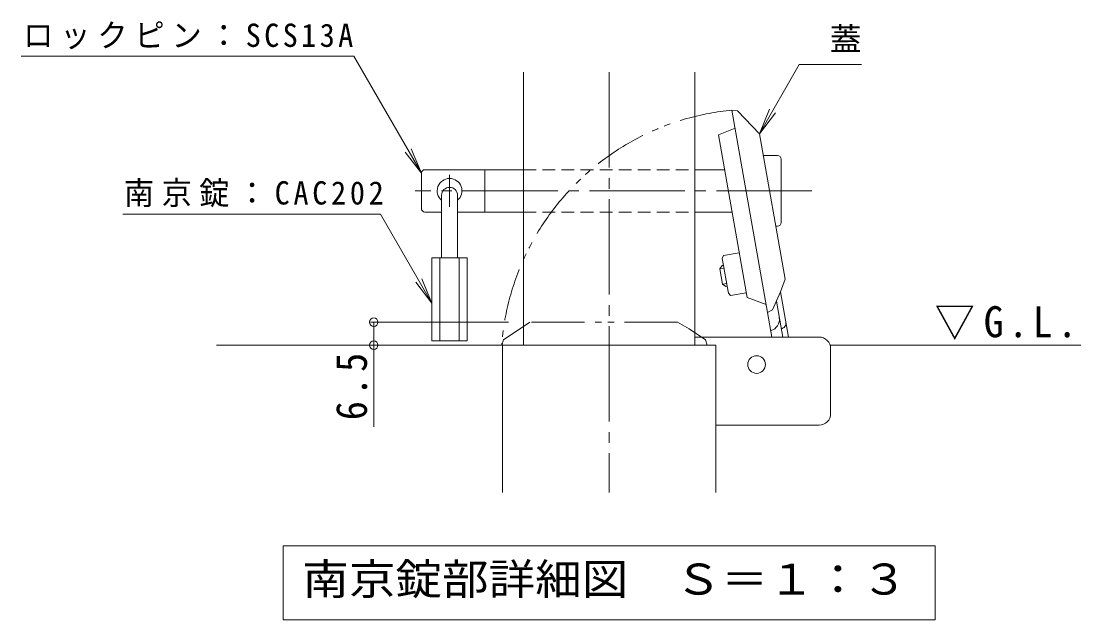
# Model space of a CAD drawing. Units: millimetres on the paper, enlarged 10 times, with parts at other scales. Extents: x -1572 to 1830, y -1370 to 789.
# Drawn here: x 564 to 1565, y -416 to 150 of the extents above; entities that cross this region are included whole.
import ezdxf
from ezdxf.enums import TextEntityAlignment as Align

# ---------------------------------------------------------------- set-up
doc = ezdxf.new("R2010")
doc.units = ezdxf.units.MM
doc.header["$LTSCALE"] = 10
doc.header["$PDMODE"] = 32
doc.header["$PDSIZE"] = 8
for name, pattern in [('CHAIN1', [8, 5, -1, 1, -1]), ('CHAIN2', [12, 9, -1, 1, -1]), ('DASHED1', [1.8, 1.2, -0.6]), ('DOUBLE_CHAIN1', [8.8, 5, -1, 0.6, -0.6, 0.6, -1])]:
    doc.linetypes.add(name, pattern=pattern)
for name, color, linetype, lineweight in [('C-5', 7, 'Continuous', 9), ('D-0', 4, 'Continuous', 9), ('D-1', 2, 'Continuous', 9), ('D-2', 3, 'Continuous', 9), ('D-4', 7, 'Continuous', 9), ('D-5', 7, 'Continuous', 9), ('D-6', 7, 'Continuous', 9), ('D-9', 7, 'Continuous', 9), ('D-A', 2, 'Continuous', 9), ('D-B', 2, 'Continuous', 9), ('D-E', 6, 'Continuous', 9)]:
    doc.layers.add(name, color=color, linetype=linetype, lineweight=lineweight)
doc.styles.add('ＭＳ ゴシック', font='')
doc.styles.get('ＭＳ ゴシック').set_extended_font_data('MS Gothic')

msp = doc.modelspace()

# ---------------------------------------------------------------- linework, layer by layer
at = {"layer": 'D-0'}
for p, q in [((1240.54, 65.16), (1235.33, 65.94)), ((1235.33, 65.94), (1269.03, -125.22)), ((1240.54, 65.16), (1261.26, 43.63)), ((1222.52, 42.62), (1238.35, 48.8)), ((1249.61, -111.04), (1222.52, 42.62)), ((1285.52, -93.92), (1261.26, 43.63)), ((1281.17, -105.77), (1285.52, -93.92)), ((1273.67, -122.71), (1281.17, -105.77)), ((1249.61, -111.04), (1267.71, -117.71)), ((1273.67, -122.71), (1269.03, -125.22))]:
    msp.add_line(p, q, dxfattribs=at)
at = {"layer": 'D-0', "color": 7, "linetype": 'CHAIN2'}
msp.add_line((1310.74, -10.39), (935.86, -10.39), dxfattribs=at)
at = {"layer": 'D-0', "linetype": 'DOUBLE_CHAIN1'}
for p, q in [((1019.44, -151.18), (1044.24, -134.51)), ((1183.91, -134.51), (1044.24, -134.51)), ((1210.2, -151.18), (1211.87, -156.18))]:
    msp.add_line(p, q, dxfattribs=at)
for points in [[(1210.2, -151.18), (1194.82, -140.84), (1183.91, -134.51)], [(1019.44, -151.18), (1017.77, -156.18), (1211.87, -156.18)]]:
    msp.add_lwpolyline(points, dxfattribs=at)
msp.add_arc((1258.6, -174.51), 241.57, 95.52854, 175.63351, dxfattribs=at)
at = {"layer": 'D-1'}
for p, q in [((1317.6, -148.51), (1200.34, -148.51)), ((1220.17, -156.18), (1018.51, -156.18)), ((1018.51, -156.18), (1018.51, -295.39)), ((1220.17, -156.18), (1220.17, -295.39)), ((1328.6, -220.84), (1328.6, -159.51)), ((1317.6, -231.84), (1220.17, -231.84))]:
    msp.add_line(p, q, dxfattribs=at)
at = {"layer": 'D-1', "color": 4}
msp.add_circle((1258.6, -174.51), 8.33, dxfattribs=at)
at = {"layer": 'D-1'}
for centre, start, end in [((1317.6, -159.51), 0, 90), ((1317.6, -220.84), 270, 0)]:
    msp.add_arc(centre, 11, start, end, dxfattribs=at)
at = {"layer": 'D-2'}
for p, q in [((1038.34, 101.62), (1038.34, -156.18)), ((1200.34, 101.62), (1200.34, -156.18))]:
    msp.add_line(p, q, dxfattribs=at)
at = {"layer": 'D-2', "color": 7, "linetype": 'CHAIN2'}
msp.add_line((1119.34, 101.62), (1119.34, -295.39), dxfattribs=at)
at = {"layer": 'D-4'}
for p, q in [((893.84, -134.51), (1024.24, -134.51)), ((896.84, -233.28), (896.84, -134.51)), ((893.84, -156.18), (998.51, -156.18))]:
    msp.add_line(p, q, dxfattribs=at)
for p in [(896.84, -134.51), (896.84, -156.18)]:
    msp.add_point(p, dxfattribs=at)
at = {"layer": 'D-5'}
for p, q in [((878.05, 116.74), (563.67, 116.74)), ((941.82, 6.28), (878.05, 116.74)), ((1261.26, 43.63), (1298.94, 108.89)), ((1298.94, 108.89), (1357.74, 108.89)), ((1261.26, 43.63), (1270.83, 66.72)), ((1261.26, 43.63), (1276.48, 63.46)), ((941.82, 6.28), (926.6, 26.11)), ((941.82, 6.28), (932.26, 29.37)), ((903.24, -32.57), (659.64, -32.57)), ((951.82, -116.62), (903.24, -32.57)), ((951.82, -116.62), (936.6, -96.78)), ((951.82, -116.62), (942.26, -93.52)), ((811.34, -345.75), (1427.34, -345.75)), ((811.34, -345.75), (811.34, -415.75)), ((1427.34, -345.75), (1427.34, -415.75)), ((811.34, -415.75), (1427.34, -415.75))]:
    msp.add_line(p, q, dxfattribs=at)
at = {"layer": 'D-6'}
for p, q in [((1278.49, 22.94), (1264.95, 22.94)), ((1281.82, -40.39), (1281.82, 19.61)), ((941.82, 6.28), (941.82, -27.06)), ((945.16, 9.61), (1038.34, 9.61)), ((1001.82, 9.61), (1001.82, -30.39)), ((1200.34, 9.61), (1228.34, 9.61)), ((945.16, -30.39), (960.99, -30.39)), ((975.99, -30.39), (1038.34, -30.39)), ((1200.34, -30.39), (1235.39, -30.39)), ((1276.71, -43.72), (1278.49, -43.72))]:
    msp.add_line(p, q, dxfattribs=at)
at = {"layer": 'D-6', "linetype": 'CHAIN1'}
msp.add_line((968.49, 4.66), (968.49, -25.54), dxfattribs=at)
at = {"layer": 'D-6', "linetype": 'DASHED1'}
for p, q in [((1038.34, 9.61), (1200.34, 9.61)), ((1038.34, -30.39), (1200.34, -30.39))]:
    msp.add_line(p, q, dxfattribs=at)
at = {"layer": 'D-6', "color": 2}
for p, q in [((1226.05, -81.05), (1223.88, -84.14)), ((1227.82, -83.44), (1223.88, -84.14)), ((1226.43, -98.58), (1223.88, -84.14)), ((1227.36, -80.82), (1226.05, -81.05)), ((1230.37, -97.89), (1226.43, -98.58)), ((1229.52, -100.75), (1226.43, -98.58)), ((1230.83, -100.51), (1229.52, -100.75)), ((1288.71, -148.51), (1281.17, -105.77)), ((1277.3, -114.51), (1283.3, -148.51))]:
    msp.add_line(p, q, dxfattribs=at)
at = {"layer": 'D-6', "color": 6}
msp.add_line((1328.08, -156.18), (1564.99, -156.18), dxfattribs=at)
at = {"layer": 'D-6'}
for centre, radius, start, end in [((1278.49, 19.61), 3.33, 0, 90), ((945.16, 6.28), 3.33, 90, 180), ((968.49, -10.39), 11.67, 310.00777, 229.99527), ((945.16, -27.06), 3.33, 180, 270), ((1278.49, -40.39), 3.33, 270, 0)]:
    msp.add_arc(centre, radius, start, end, dxfattribs=at)
at = {"layer": 'D-6', "color": 2}
msp.add_arc((1281.36, -135.63), 5, 276.18593, 10, dxfattribs=at)
at = {"layer": 'D-9'}
msp.add_line((1269.03, -125.22), (1273.14, -148.51), dxfattribs=at)
msp.add_arc((1269.55, -131.96), 10.67, 283.57632, 10, dxfattribs=at)
at = {"layer": 'D-A'}
for p, q in [((960.99, -14.56), (960.99, -73.72)), ((975.99, -14.56), (975.99, -73.72)), ((985.16, -73.72), (951.82, -73.72)), ((951.82, -73.72), (951.82, -152.06)), ((959.32, -73.72), (959.32, -152.06)), ((977.66, -73.72), (977.66, -152.06))]:
    msp.add_line(p, q, dxfattribs=at)
msp.add_lwpolyline([(985.16, -73.72), (985.16, -152.06), (951.82, -152.06)], dxfattribs=at)
msp.add_arc((968.49, -14.56), 7.5, 0, 180, dxfattribs=at)
at = {"layer": 'D-B'}
for p, q in [((1242.18, -68.9), (1227.19, -71.54)), ((1226.2, -74.25), (1227.19, -71.54)), ((1226.2, -74.25), (1227.36, -80.82)), ((1227.36, -80.82), (1230.83, -100.51)), ((1230.83, -100.51), (1231.99, -107.08)), ((1231.99, -107.08), (1233.84, -109.29)), ((1248.84, -106.65), (1233.84, -109.29))]:
    msp.add_line(p, q, dxfattribs=at)
at = {"layer": 'D-E'}
msp.add_line((1018.51, -156.18), (748.15, -156.18), dxfattribs=at)

# ---------------------------------------------------------------- texts
at = {"layer": 'C-5', "color": 2, "insert": (1426.85, -151.34), "char_height": 29.33, "attachment_point": 7, "style": 'ＭＳ ゴシック'}
msp.add_mtext('\\T1.22;\\W0.95;▽G.L.', dxfattribs=at)
at = {"layer": 'D-4', "color": 2, "insert": (890.84, -227.08), "char_height": 29.33, "attachment_point": 7, "rotation": 90, "style": 'ＭＳ ゴシック'}
msp.add_mtext('\\T1.27;\\W0.9;6.5', dxfattribs=at)
at = {"layer": 'D-5', "style": 'ＭＳ ゴシック'}
msp.add_text('蓋', height=21.99, dxfattribs=at).set_placement((1327.74, 115.55), align=Align.BOTTOM_LEFT)
at = {"layer": 'D-5', "color": 2, "style": 'ＭＳ ゴシック', "width": 1.1}
msp.add_text('南京錠部詳細図\u3000Ｓ＝１：３', height=29.33, dxfattribs=at).set_placement((829.34, -400.75), align=Align.BOTTOM_LEFT)
at = {"layer": 'D-5', "char_height": 21.99, "attachment_point": 7, "style": 'ＭＳ ゴシック'}
for s, insert in [('\\T1.23;\\W0.95;ロックピン：SCS13A', (565.55, 123.4)), ('\\T1.25;\\W0.95;南京錠：CAC202', (660.74, -25.9))]:
    msp.add_mtext(s, dxfattribs=dict(at, insert=insert))

doc.saveas('drawing.dxf')
